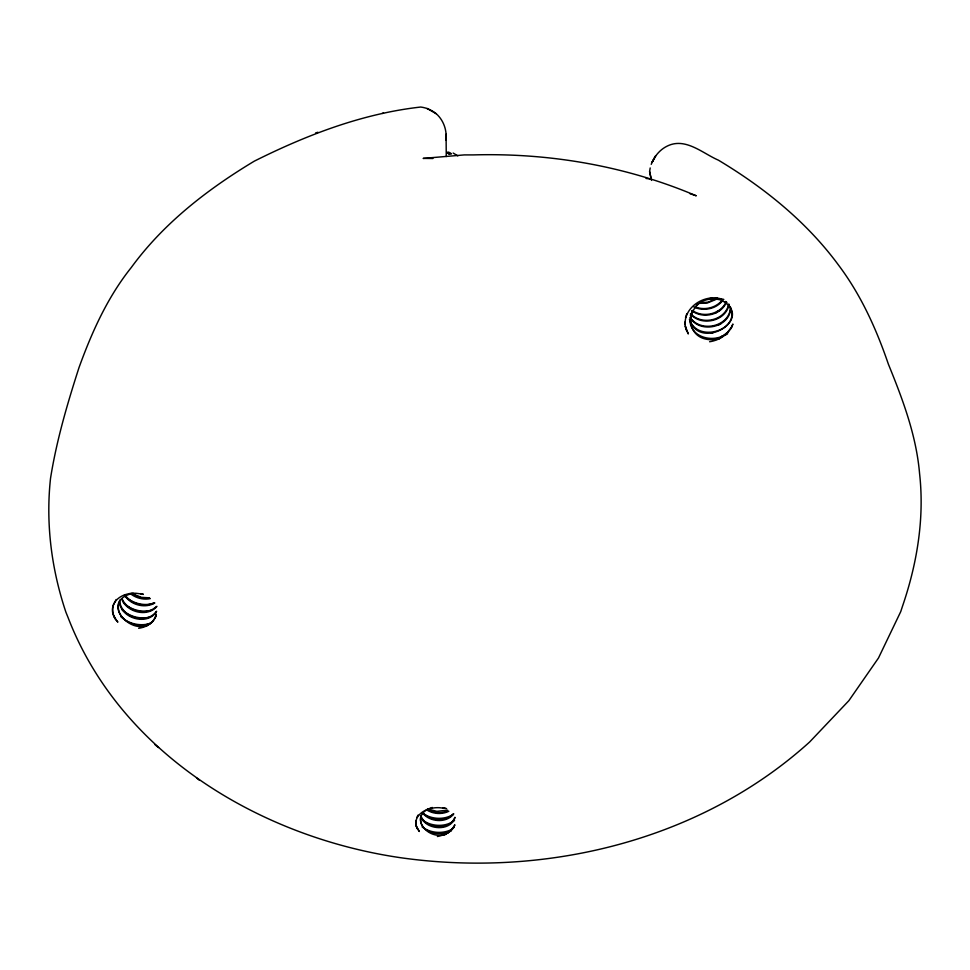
<?xml version="1.0" encoding="UTF-8"?>
<svg xmlns="http://www.w3.org/2000/svg" width="970" height="970" viewBox="0 0 970 970"><rect width="100%" height="100%" fill="white"/><g stroke="black" fill="none" stroke-linecap="round" stroke-linejoin="round"><path stroke-width="1.45" d="M415.924 820.559L416.385 826.258L419.367 831.508L417.003 828.137A21.849 15.35 -0.4 0 1 439.216 807.695L445.388 808.362M730.64 307.441C730.907 327.411 699.964 334.31 690.155 317.711M112.92 606.784C111.914 612.3 113.975 618.157 117.867 622.122L114.702 618.035A24.505 18.418 10 0 1 136.152 593.288L143.22 594.21M730.458 308.169C728.931 326.999 700.352 332.855 690.264 317.505M155.285 617.817L156.194 614.095C155.091 622.413 146.325 627.36 138.637 628.269M455.003 817.395C450.771 832.466 424.314 830.041 420.519 815.588M729.04 304.156C726.36 321.337 701.177 326.89 690.361 313.94M421.004 815.758C416.76 831.884 440.198 838.068 451.305 830.599L454.882 824.779L453.633 827.846M685.511 317.784L686.808 313.637M690.361 315.832L692.544 310.388M728.591 304.895C724.687 320.391 702.486 325.387 691.392 314.474M454.869 817.443C449.45 831.084 425.891 828.962 420.834 815.879M113.078 605.668L116.157 599.484M119.552 601.388C112.217 619.6 139.959 632.282 153.139 621.139M726.566 301.912C721.462 315.117 702.716 319.227 691.828 310.679M730.871 328.721L732.896 324.053C729.586 333.862 719.534 340.312 709.591 341.743M650.191 167.956L649.609 171.605L651.258 179.474M651.234 164.342C654.216 156.522 659.745 149.659 667.396 146.009C685.523 137.134 702.826 153.466 718.382 160.159C764.336 187.695 806.81 221.924 838.686 265.319C861.057 295.123 876.359 329.048 888.374 364.15C902.755 399.434 916.323 435.372 919.584 473.651C924.592 518.526 917.05 563.74 902.5 606.238L900.73 611.646L878.48 658.012L848.859 700.679L809.683 741.953C700.437 840.844 545.067 878.105 400.913 857.759C260.869 837.449 120.692 754.102 68.106 617.635L65.911 612.203C51.483 569.22 45.602 523.509 50.525 478.343C56.527 440.562 67.306 403.872 79.031 367.521C91.907 332.007 107.561 297.147 131.314 267.465C163.651 223.161 207.616 189.211 254.31 161.153C306.52 135.036 362.44 113.551 420.725 107.039C426.473 107.743 431.771 110.083 436.245 113.745C443.629 120.292 447.182 130.501 445.909 140.238L446.079 134.224L446.261 156.546M155.77 616.411C141.062 646.19 93.981 602.334 133.157 593.228M416.688 817.746L418.082 815.055M726.275 301.634C720.989 313.868 704.062 318.063 693.113 310.982M156.643 611.306C148.058 626.087 121.42 618.824 119.504 602.418M147.246 624.995L146.688 625.977L144.312 625.759M731.659 327.023L727.488 332.334L719.122 338.906C678.648 346.933 683.777 290.842 720.977 300.009C756.418 318.463 699.273 352.474 689.428 319.3M451.305 830.599L444.927 834.612L437.397 836.528M454.178 826.646L448.055 832.83L444.927 834.612C426.036 840.02 407.885 814.788 432.341 807.464M156.291 611.5C146.506 625.25 120.159 617.114 119.65 600.236M453.802 813.878C446.515 823.457 429.989 822.208 422.702 813.199M156.958 606.383C147.416 617.732 126.379 612.264 121.638 598.781M722.759 300.457C716.199 309.054 703.408 311.746 693.805 306.92M715.763 312.983L717.242 311.418L718.903 311.261M453.208 813.854C445.703 822.136 431.08 821.117 423.55 813.345M721.559 300.979C715.12 308.133 704.184 310.485 695.296 306.944M696.217 305.562L698.024 303.84M156.4 606.48C146.603 616.168 127.955 611.415 122.341 599.327M454.554 820.462C445.4 827.374 431.698 826.695 422.532 820.147M717.048 297.972L708.561 302.07L701.359 302.773M716.757 299.112L706.9 303.186L699.673 303.331M725.026 335.305L727.621 333.753M446.806 152.714L447.995 152.023A4.801 2.049 9.7 0 1 451.365 153.951L449.086 154.024L446.806 152.714A2.304 0.982 9.7 0 1 449.086 154.024M727.585 332.868C714.987 343.841 689.609 338.106 689.925 319.239M453.208 814.473C444.102 820.099 431.686 819.456 422.944 813.406M154.836 602.976C144.821 608.905 130.429 604.965 124.439 595.071M452.65 828.95C443.254 834.224 430.753 833.363 422.12 826.937M717.618 325.35L720.734 323.944M448.831 811.284C441.944 814.667 433.36 814.072 426.873 810.035M153.866 602.807C144.3 607.499 131.69 604.104 125.445 595.544M447.691 810.956C441.435 813.527 434.087 813.054 428.122 809.901M315.602 132.939L317.893 132.272M382.192 113.429L383.502 113.053M153.975 603.279C144.118 606.359 132.793 603.461 125.239 596.514M716.296 338.76L719.885 337.742M152.193 610.082C142.226 612.979 130.889 609.96 123.408 602.831M150.374 616.956C140.323 619.66 128.962 616.496 121.565 609.208M447.594 810.156L436.852 811.332L427.43 808.944M149.804 623.589C139.777 626.438 128.258 623.734 120.704 616.52M442.696 834.358L445.497 833.751M150.301 598.623C143.245 600.127 135.606 598.005 130.077 593.422M709.397 298.663L711.859 298.263M710.598 333.146L712.901 332.88M149.016 598.053L140.492 597.678L131.544 593.628M721.462 336.25L723.244 336.226M149.55 597.835L141.487 597.362L131.338 593.397M446.588 808.592L442.987 807.913M143.293 594.428L140.444 593.616M646.056 178.456L650.64 179.013M723.826 299.415L716.418 297.851A27.196 23.037 -15.7 0 0 685.923 328.806L688.3 333.947L685.317 326.199L686.433 330.212M432.959 158.498L423.138 158.401L464.291 154.909L473.384 154.909C549.553 152.787 626.05 165.979 696.29 195.794L690.046 193.733M715.533 298.239L717.885 298.59M148.822 623.589L149.877 623.831M720.152 299.136L722.347 299.851M446.843 832.43L448.055 832.83M427.055 108.446L436.245 113.745M453.16 153.042L457.816 155.867M155.042 744.742L158.546 747.579M196.51 777.916L199.553 780.377M725.269 301.427L726.918 302.785M728.397 304.265C744.887 328.236 698.679 344.592 689.815 320.185M113.866 615.841L115.551 619.09M416.385 826.258L417.573 828.974M649.609 171.605L651.537 180.42M685.002 322.016L685.208 324.804M652.798 161.044L652.022 162.487L655.599 155.952L652.798 161.044"/></g></svg>
